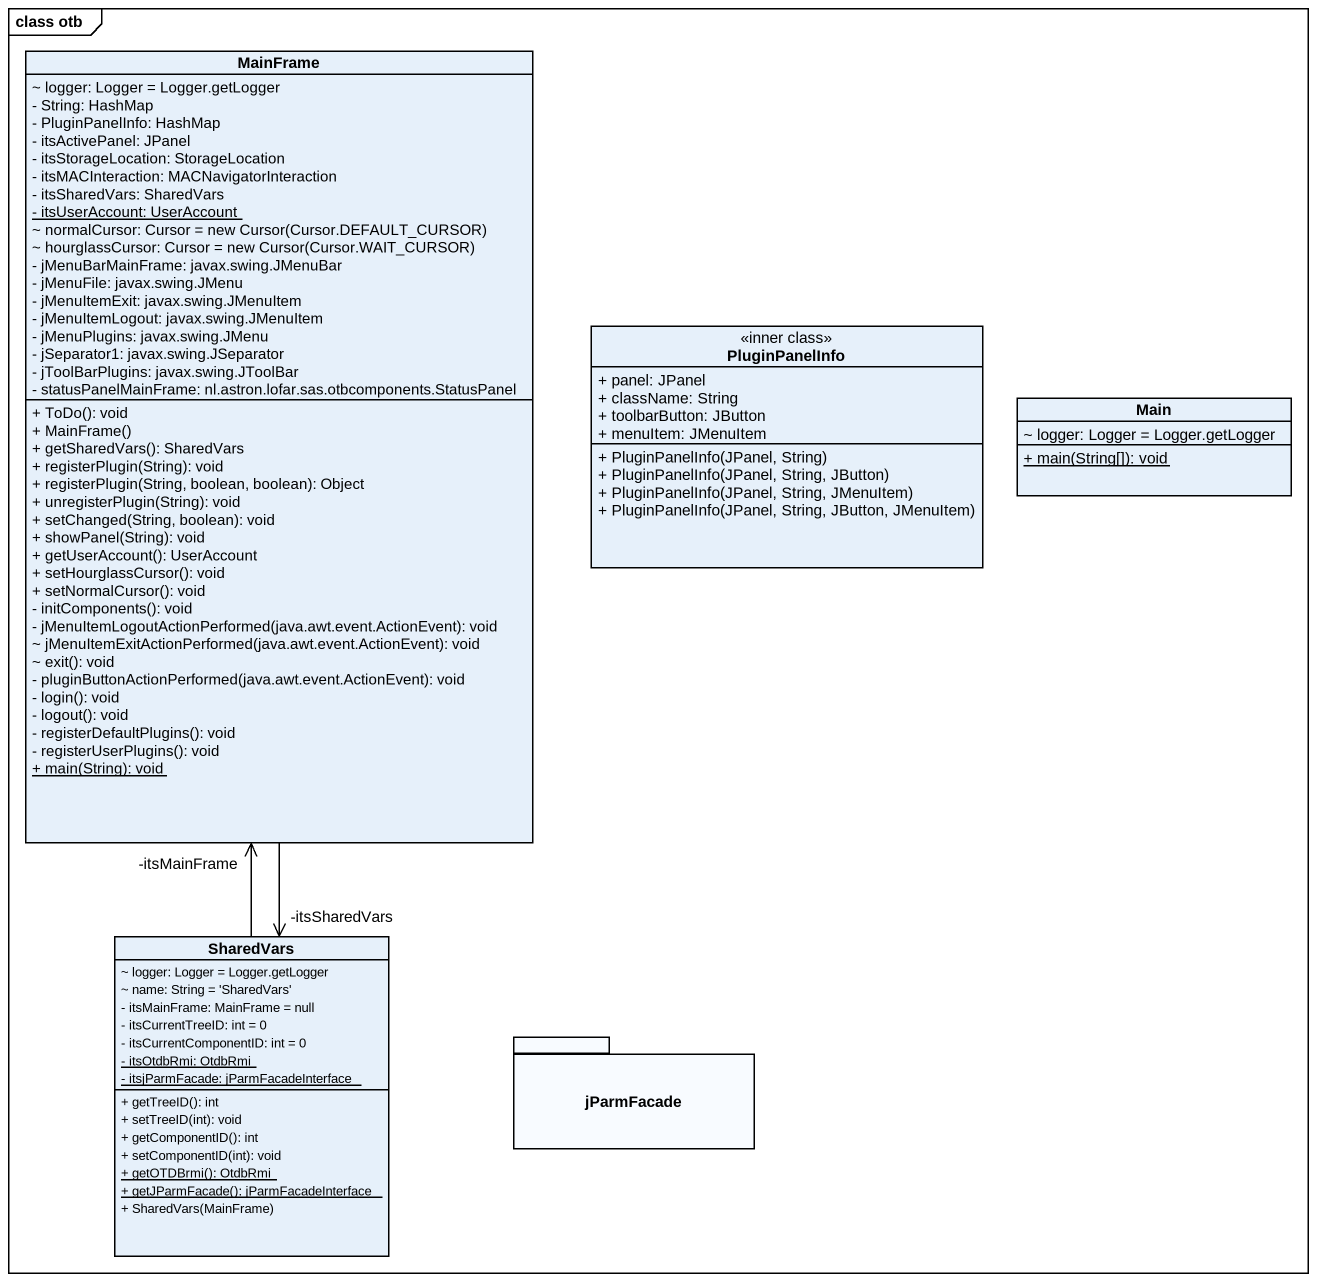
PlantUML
@startuml
mainframe class otb
hide circle
hide empty members
skinparam classAttributeIconSize 0
class "MainFrame" as MainFrame_ {
  ~ logger: Logger = Logger.getLogger
  - String: HashMap
  - PluginPanelInfo: HashMap
  - itsActivePanel: JPanel
  - itsStorageLocation: StorageLocation
  - itsMACInteraction: MACNavigatorInteraction
  - itsSharedVars: SharedVars
  {static} - itsUserAccount: UserAccount
  {field} ~ normalCursor: Cursor = new Cursor(Cursor.DEFAULT_CURSOR)
  {field} ~ hourglassCursor: Cursor = new Cursor(Cursor.WAIT_CURSOR)
  - jMenuBarMainFrame: javax.swing.JMenuBar
  - jMenuFile: javax.swing.JMenu
  - jMenuItemExit: javax.swing.JMenuItem
  - jMenuItemLogout: javax.swing.JMenuItem
  - jMenuPlugins: javax.swing.JMenu
  - jSeparator1: javax.swing.JSeparator
  - jToolBarPlugins: javax.swing.JToolBar
  - statusPanelMainFrame: nl.astron.lofar.sas.otbcomponents.StatusPanel
  + ToDo(): void
  + MainFrame()
  + getSharedVars(): SharedVars
  + registerPlugin(String): void
  + registerPlugin(String, boolean, boolean): Object
  + unregisterPlugin(String): void
  + setChanged(String, boolean): void
  + showPanel(String): void
  + getUserAccount(): UserAccount
  + setHourglassCursor(): void
  + setNormalCursor(): void
  - initComponents(): void
  - jMenuItemLogoutActionPerformed(java.awt.event.ActionEvent): void
  ~ jMenuItemExitActionPerformed(java.awt.event.ActionEvent): void
  ~ exit(): void
  - pluginButtonActionPerformed(java.awt.event.ActionEvent): void
  - login(): void
  - logout(): void
  - registerDefaultPlugins(): void
  - registerUserPlugins(): void
  {static} + main(String): void
}
class PluginPanelInfo <<inner class>> {
  + panel: JPanel
  + className: String
  + toolbarButton: JButton
  + menuItem: JMenuItem
  + PluginPanelInfo(JPanel, String)
  + PluginPanelInfo(JPanel, String, JButton)
  + PluginPanelInfo(JPanel, String, JMenuItem)
  + PluginPanelInfo(JPanel, String, JButton, JMenuItem)
}
class Main {
  ~ logger: Logger = Logger.getLogger
  {static} + main(String[]): void
}
class SharedVars {
  ~ logger: Logger = Logger.getLogger
  ~ name: String = 'SharedVars'
  - itsMainFrame: MainFrame = null
  - itsCurrentTreeID: int = 0
  - itsCurrentComponentID: int = 0
  {static} - itsOtdbRmi: OtdbRmi
  {static} - itsjParmFacade: jParmFacadeInterface
  + getTreeID(): int
  + setTreeID(int): void
  + getComponentID(): int
  + setComponentID(int): void
  {static} + getOTDBrmi(): OtdbRmi
  {static} + getJParmFacade(): jParmFacadeInterface
  + SharedVars(MainFrame)
}
package jParmFacade {
}
MainFrame_ --> "-itsSharedVars" SharedVars
SharedVars -up-> "-itsMainFrame" MainFrame_
@enduml
